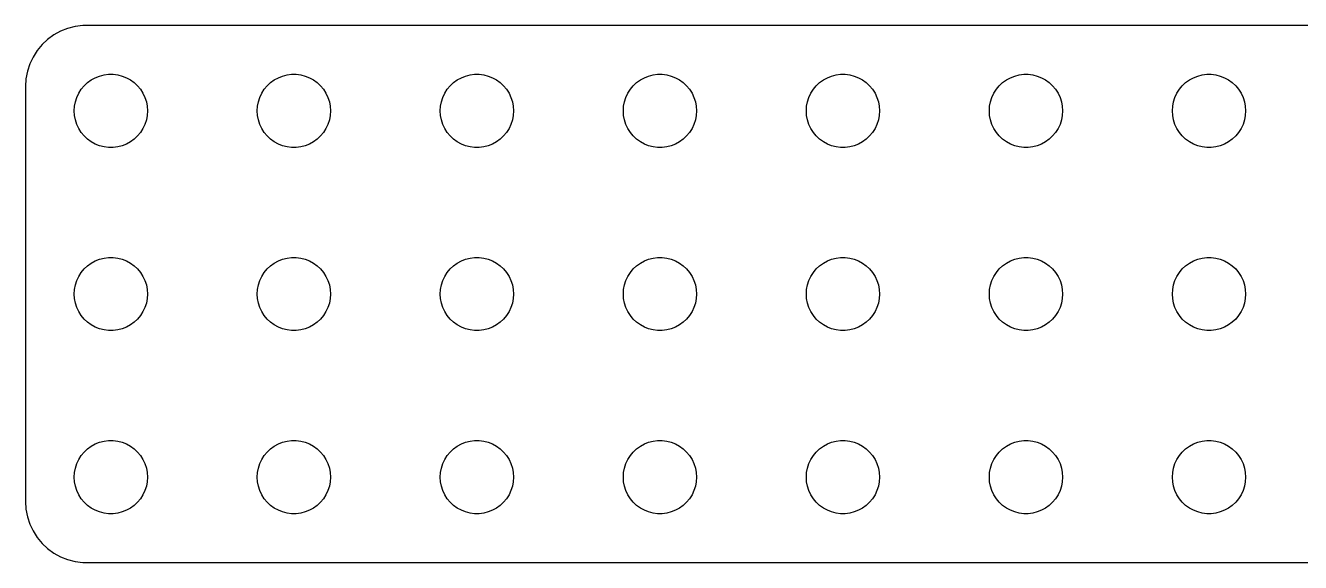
# Model space of a CAD drawing. Header units: metres. Extents: x -52 to 52, y -11 to 11.
# Drawn here: x -52.2 to 0, y -11 to 11 of the extents above; entities that cross this region are included whole.
import ezdxf

# ---------------------------------------------------------------- set-up
doc = ezdxf.new("R2010")
doc.units = ezdxf.units.M

msp = doc.modelspace()

# ---------------------------------------------------------------- linework, layer by layer
for p, q in [((-49.907, 10.9951), (-50.2184, 10.9557)), ((49.907, 10.9951), (-49.907, 10.9951)), ((-51.0896, 10.6108), (-51.3436, 10.4263)), ((-50.8144, 10.7621), (-51.0896, 10.6108)), ((-50.5225, 10.8776), (-50.8144, 10.7621)), ((-50.2184, 10.9557), (-50.5225, 10.8776)), ((-51.7725, 9.96945), (-51.9408, 9.70438)), ((-51.5724, 10.2114), (-51.7725, 9.96945)), ((-51.3436, 10.4263), (-51.5724, 10.2114)), ((-52.0744, 9.4203), (-52.1714, 9.12172)), ((-51.9408, 9.70438), (-52.0744, 9.4203)), ((-52.1714, 9.12172), (-52.2303, 8.81332)), ((-49.3887, 8.85724), (-49.2135, 8.92657)), ((-49.2135, 8.92657), (-49.0311, 8.97342)), ((-49.0311, 8.97342), (-48.8442, 8.99704)), ((-48.8442, 8.99704), (-48.6558, 8.99704)), ((-48.6558, 8.99704), (-48.4689, 8.97342)), ((-48.4689, 8.97342), (-48.2865, 8.92657)), ((-48.2865, 8.92657), (-48.1113, 8.85724)), ((-41.8887, 8.85724), (-41.7135, 8.92657)), ((-41.7135, 8.92657), (-41.5311, 8.97342)), ((-41.5311, 8.97342), (-41.3442, 8.99704)), ((-41.3442, 8.99704), (-41.1558, 8.99704)), ((-41.1558, 8.99704), (-40.9689, 8.97342)), ((-40.9689, 8.97342), (-40.7865, 8.92657)), ((-40.7865, 8.92657), (-40.6113, 8.85724)), ((-34.3887, 8.85724), (-34.2135, 8.92657)), ((-34.2135, 8.92657), (-34.0311, 8.97342)), ((-34.0311, 8.97342), (-33.8442, 8.99704)), ((-33.8442, 8.99704), (-33.6558, 8.99704)), ((-33.6558, 8.99704), (-33.4689, 8.97342)), ((-33.4689, 8.97342), (-33.2865, 8.92657)), ((-33.2865, 8.92657), (-33.1113, 8.85724)), ((-26.8887, 8.85724), (-26.7135, 8.92657)), ((-26.7135, 8.92657), (-26.5311, 8.97342)), ((-26.5311, 8.97342), (-26.3442, 8.99704)), ((-26.3442, 8.99704), (-26.1558, 8.99704)), ((-26.1558, 8.99704), (-25.9689, 8.97342)), ((-25.9689, 8.97342), (-25.7865, 8.92657)), ((-25.7865, 8.92657), (-25.6113, 8.85724)), ((-19.3887, 8.85724), (-19.2135, 8.92657)), ((-19.2135, 8.92657), (-19.0311, 8.97342)), ((-19.0311, 8.97342), (-18.8442, 8.99704)), ((-18.8442, 8.99704), (-18.6558, 8.99704)), ((-18.6558, 8.99704), (-18.4689, 8.97342)), ((-18.4689, 8.97342), (-18.2865, 8.92657)), ((-18.2865, 8.92657), (-18.1113, 8.85724)), ((-11.8887, 8.85724), (-11.7135, 8.92657)), ((-11.7135, 8.92657), (-11.5311, 8.97342)), ((-11.5311, 8.97342), (-11.3442, 8.99704)), ((-11.3442, 8.99704), (-11.1558, 8.99704)), ((-11.1558, 8.99704), (-10.9689, 8.97342)), ((-10.9689, 8.97342), (-10.7865, 8.92657)), ((-10.7865, 8.92657), (-10.6113, 8.85724)), ((-4.38866, 8.85724), (-4.21352, 8.92657)), ((-4.21352, 8.92657), (-4.03107, 8.97342)), ((-4.03107, 8.97342), (-3.84418, 8.99704)), ((-3.84418, 8.99704), (-3.65581, 8.99704)), ((-3.65581, 8.99704), (-3.46892, 8.97342)), ((-3.46892, 8.97342), (-3.28647, 8.92657)), ((-3.28647, 8.92657), (-3.11133, 8.85724)), ((-52.2303, 8.81332), (-52.25, 8.5)), ((-52.25, 8.5), (-52.25, -8.5)), ((-50.0645, 8.22263), (-49.9635, 8.38167)), ((-49.9635, 8.38167), (-49.8434, 8.52681)), ((-49.8434, 8.52681), (-49.7061, 8.65576)), ((-49.7061, 8.65576), (-49.5537, 8.76648)), ((-49.5537, 8.76648), (-49.3887, 8.85724)), ((-48.1113, 8.85724), (-47.9463, 8.76648)), ((-47.9463, 8.76648), (-47.7939, 8.65576)), ((-47.7939, 8.65576), (-47.6565, 8.52681)), ((-47.6565, 8.52681), (-47.5365, 8.38167)), ((-47.5365, 8.38167), (-47.4355, 8.22263)), ((-42.5645, 8.22263), (-42.4635, 8.38167)), ((-42.4635, 8.38167), (-42.3434, 8.52681)), ((-42.3434, 8.52681), (-42.2061, 8.65576)), ((-42.2061, 8.65576), (-42.0537, 8.76648)), ((-42.0537, 8.76648), (-41.8887, 8.85724)), ((-40.6113, 8.85724), (-40.4463, 8.76648)), ((-40.4463, 8.76648), (-40.2939, 8.65576)), ((-40.2939, 8.65576), (-40.1565, 8.52681)), ((-40.1565, 8.52681), (-40.0365, 8.38167)), ((-40.0365, 8.38167), (-39.9355, 8.22263)), ((-35.0645, 8.22263), (-34.9635, 8.38167)), ((-34.9635, 8.38167), (-34.8434, 8.52681)), ((-34.8434, 8.52681), (-34.7061, 8.65576)), ((-34.7061, 8.65576), (-34.5537, 8.76648)), ((-34.5537, 8.76648), (-34.3887, 8.85724)), ((-33.1113, 8.85724), (-32.9463, 8.76648)), ((-32.9463, 8.76648), (-32.7939, 8.65576)), ((-32.7939, 8.65576), (-32.6565, 8.52681)), ((-32.6565, 8.52681), (-32.5365, 8.38167)), ((-32.5365, 8.38167), (-32.4355, 8.22263)), ((-27.5645, 8.22263), (-27.4635, 8.38167)), ((-27.4635, 8.38167), (-27.3434, 8.52681)), ((-27.3434, 8.52681), (-27.2061, 8.65576)), ((-27.2061, 8.65576), (-27.0537, 8.76648)), ((-27.0537, 8.76648), (-26.8887, 8.85724)), ((-25.6113, 8.85724), (-25.4463, 8.76648)), ((-25.4463, 8.76648), (-25.2939, 8.65576)), ((-25.2939, 8.65576), (-25.1565, 8.52681)), ((-25.1565, 8.52681), (-25.0365, 8.38167)), ((-25.0365, 8.38167), (-24.9355, 8.22263)), ((-20.0645, 8.22263), (-19.9635, 8.38167)), ((-19.9635, 8.38167), (-19.8434, 8.52681)), ((-19.8434, 8.52681), (-19.7061, 8.65576)), ((-19.7061, 8.65576), (-19.5537, 8.76648)), ((-19.5537, 8.76648), (-19.3887, 8.85724)), ((-18.1113, 8.85724), (-17.9463, 8.76648)), ((-17.9463, 8.76648), (-17.7939, 8.65576)), ((-17.7939, 8.65576), (-17.6565, 8.52681)), ((-17.6565, 8.52681), (-17.5365, 8.38167)), ((-17.5365, 8.38167), (-17.4355, 8.22263)), ((-12.5645, 8.22263), (-12.4635, 8.38167)), ((-12.4635, 8.38167), (-12.3434, 8.52681)), ((-12.3434, 8.52681), (-12.2061, 8.65576)), ((-12.2061, 8.65576), (-12.0537, 8.76648)), ((-12.0537, 8.76648), (-11.8887, 8.85724)), ((-10.6113, 8.85724), (-10.4463, 8.76648)), ((-10.4463, 8.76648), (-10.2939, 8.65576)), ((-10.2939, 8.65576), (-10.1565, 8.52681)), ((-10.1565, 8.52681), (-10.0365, 8.38167)), ((-10.0365, 8.38167), (-9.93553, 8.22263)), ((-5.06445, 8.22263), (-4.96352, 8.38167)), ((-4.96352, 8.38167), (-4.84344, 8.52681)), ((-4.84344, 8.52681), (-4.70613, 8.65576)), ((-4.70613, 8.65576), (-4.55373, 8.76648)), ((-4.55373, 8.76648), (-4.38866, 8.85724)), ((-3.11133, 8.85724), (-2.94626, 8.76648)), ((-2.94626, 8.76648), (-2.79385, 8.65576)), ((-2.79385, 8.65576), (-2.65654, 8.52681)), ((-2.65654, 8.52681), (-2.53647, 8.38167)), ((-2.53647, 8.38167), (-2.43553, 8.22263)), ((-50.2382, 7.68799), (-50.2029, 7.87303)), ((-50.2029, 7.87303), (-50.1447, 8.05219)), ((-50.1447, 8.05219), (-50.0645, 8.22263)), ((-47.4355, 8.22263), (-47.3553, 8.05219)), ((-47.3553, 8.05219), (-47.2971, 7.87303)), ((-47.2971, 7.87303), (-47.2618, 7.68799)), ((-42.7382, 7.68799), (-42.7029, 7.87303)), ((-42.7029, 7.87303), (-42.6447, 8.05219)), ((-42.6447, 8.05219), (-42.5645, 8.22263)), ((-39.9355, 8.22263), (-39.8553, 8.05219)), ((-39.8553, 8.05219), (-39.7971, 7.87303)), ((-39.7971, 7.87303), (-39.7618, 7.68799)), ((-35.2382, 7.68799), (-35.2029, 7.87303)), ((-35.2029, 7.87303), (-35.1447, 8.05219)), ((-35.1447, 8.05219), (-35.0645, 8.22263)), ((-32.4355, 8.22263), (-32.3553, 8.05219)), ((-32.3553, 8.05219), (-32.2971, 7.87303)), ((-32.2971, 7.87303), (-32.2618, 7.68799)), ((-27.7382, 7.68799), (-27.7029, 7.87303)), ((-27.7029, 7.87303), (-27.6447, 8.05219)), ((-27.6447, 8.05219), (-27.5645, 8.22263)), ((-24.9355, 8.22263), (-24.8553, 8.05219)), ((-24.8553, 8.05219), (-24.7971, 7.87303)), ((-24.7971, 7.87303), (-24.7618, 7.68799)), ((-20.2382, 7.68799), (-20.2029, 7.87303)), ((-20.2029, 7.87303), (-20.1447, 8.05219)), ((-20.1447, 8.05219), (-20.0645, 8.22263)), ((-17.4355, 8.22263), (-17.3553, 8.05219)), ((-17.3553, 8.05219), (-17.2971, 7.87303)), ((-17.2971, 7.87303), (-17.2618, 7.68799)), ((-12.7382, 7.68799), (-12.7029, 7.87303)), ((-12.7029, 7.87303), (-12.6447, 8.05219)), ((-12.6447, 8.05219), (-12.5645, 8.22263)), ((-9.93553, 8.22263), (-9.85533, 8.05219)), ((-9.85533, 8.05219), (-9.79712, 7.87303)), ((-9.79712, 7.87303), (-9.76183, 7.68799)), ((-5.23816, 7.68799), (-5.20287, 7.87303)), ((-5.20287, 7.87303), (-5.14465, 8.05219)), ((-5.14465, 8.05219), (-5.06445, 8.22263)), ((-2.43553, 8.22263), (-2.35533, 8.05219)), ((-2.35533, 8.05219), (-2.29712, 7.87303)), ((-2.29712, 7.87303), (-2.26183, 7.68799)), ((-50.25, 7.5), (-50.2382, 7.68799)), ((-50.2382, 7.312), (-50.25, 7.5)), ((-47.2618, 7.68799), (-47.25, 7.5)), ((-47.25, 7.5), (-47.2618, 7.312)), ((-42.75, 7.5), (-42.7382, 7.68799)), ((-42.7382, 7.312), (-42.75, 7.5)), ((-39.7618, 7.68799), (-39.75, 7.5)), ((-39.75, 7.5), (-39.7618, 7.312)), ((-35.25, 7.5), (-35.2382, 7.68799)), ((-35.2382, 7.312), (-35.25, 7.5)), ((-32.2618, 7.68799), (-32.25, 7.5)), ((-32.25, 7.5), (-32.2618, 7.312)), ((-27.75, 7.5), (-27.7382, 7.68799)), ((-27.7382, 7.312), (-27.75, 7.5)), ((-24.7618, 7.68799), (-24.75, 7.5)), ((-24.75, 7.5), (-24.7618, 7.312)), ((-20.25, 7.5), (-20.2382, 7.68799)), ((-20.2382, 7.312), (-20.25, 7.5)), ((-17.2618, 7.68799), (-17.25, 7.5)), ((-17.25, 7.5), (-17.2618, 7.312)), ((-12.75, 7.5), (-12.7382, 7.68799)), ((-12.7382, 7.312), (-12.75, 7.5)), ((-9.76183, 7.68799), (-9.75, 7.5)), ((-9.75, 7.5), (-9.76183, 7.312)), ((-5.25, 7.5), (-5.23816, 7.68799)), ((-5.23816, 7.312), (-5.25, 7.5)), ((-2.26183, 7.68799), (-2.25, 7.5)), ((-2.25, 7.5), (-2.26183, 7.312)), ((-50.2029, 7.12695), (-50.2382, 7.312)), ((-50.1447, 6.9478), (-50.2029, 7.12695)), ((-50.0645, 6.77736), (-50.1447, 6.9478)), ((-47.3553, 6.9478), (-47.4355, 6.77736)), ((-47.2971, 7.12695), (-47.3553, 6.9478)), ((-47.2618, 7.312), (-47.2971, 7.12695)), ((-42.7029, 7.12695), (-42.7382, 7.312)), ((-42.6447, 6.9478), (-42.7029, 7.12695)), ((-42.5645, 6.77736), (-42.6447, 6.9478)), ((-39.8553, 6.9478), (-39.9355, 6.77736)), ((-39.7971, 7.12695), (-39.8553, 6.9478)), ((-39.7618, 7.312), (-39.7971, 7.12695)), ((-35.2029, 7.12695), (-35.2382, 7.312)), ((-35.1447, 6.9478), (-35.2029, 7.12695)), ((-35.0645, 6.77736), (-35.1447, 6.9478)), ((-32.3553, 6.9478), (-32.4355, 6.77736)), ((-32.2971, 7.12695), (-32.3553, 6.9478)), ((-32.2618, 7.312), (-32.2971, 7.12695)), ((-27.7029, 7.12695), (-27.7382, 7.312)), ((-27.6447, 6.9478), (-27.7029, 7.12695)), ((-27.5645, 6.77736), (-27.6447, 6.9478)), ((-24.8553, 6.9478), (-24.9355, 6.77736)), ((-24.7971, 7.12695), (-24.8553, 6.9478)), ((-24.7618, 7.312), (-24.7971, 7.12695)), ((-20.2029, 7.12695), (-20.2382, 7.312)), ((-20.1447, 6.9478), (-20.2029, 7.12695)), ((-20.0645, 6.77736), (-20.1447, 6.9478)), ((-17.3553, 6.9478), (-17.4355, 6.77736)), ((-17.2971, 7.12695), (-17.3553, 6.9478)), ((-17.2618, 7.312), (-17.2971, 7.12695)), ((-12.7029, 7.12695), (-12.7382, 7.312)), ((-12.6447, 6.9478), (-12.7029, 7.12695)), ((-12.5645, 6.77736), (-12.6447, 6.9478)), ((-9.85533, 6.9478), (-9.93553, 6.77736)), ((-9.79712, 7.12695), (-9.85533, 6.9478)), ((-9.76183, 7.312), (-9.79712, 7.12695)), ((-5.20287, 7.12695), (-5.23816, 7.312)), ((-5.14465, 6.9478), (-5.20287, 7.12695)), ((-5.06445, 6.77736), (-5.14465, 6.9478)), ((-2.35533, 6.9478), (-2.43553, 6.77736)), ((-2.29712, 7.12695), (-2.35533, 6.9478)), ((-2.26183, 7.312), (-2.29712, 7.12695)), ((-49.9635, 6.61832), (-50.0645, 6.77736)), ((-49.8434, 6.47318), (-49.9635, 6.61832)), ((-49.7061, 6.34422), (-49.8434, 6.47318)), ((-49.5537, 6.23351), (-49.7061, 6.34422)), ((-47.7939, 6.34422), (-47.9463, 6.23351)), ((-47.6565, 6.47318), (-47.7939, 6.34422)), ((-47.5365, 6.61832), (-47.6565, 6.47318)), ((-47.4355, 6.77736), (-47.5365, 6.61832)), ((-42.4635, 6.61832), (-42.5645, 6.77736)), ((-42.3434, 6.47318), (-42.4635, 6.61832)), ((-42.2061, 6.34422), (-42.3434, 6.47318)), ((-42.0537, 6.23351), (-42.2061, 6.34422)), ((-40.2939, 6.34422), (-40.4463, 6.23351)), ((-40.1565, 6.47318), (-40.2939, 6.34422)), ((-40.0365, 6.61832), (-40.1565, 6.47318)), ((-39.9355, 6.77736), (-40.0365, 6.61832)), ((-34.9635, 6.61832), (-35.0645, 6.77736)), ((-34.8434, 6.47318), (-34.9635, 6.61832)), ((-34.7061, 6.34422), (-34.8434, 6.47318)), ((-34.5537, 6.23351), (-34.7061, 6.34422)), ((-32.7939, 6.34422), (-32.9463, 6.23351)), ((-32.6565, 6.47318), (-32.7939, 6.34422)), ((-32.5365, 6.61832), (-32.6565, 6.47318)), ((-32.4355, 6.77736), (-32.5365, 6.61832)), ((-27.4635, 6.61832), (-27.5645, 6.77736)), ((-27.3434, 6.47318), (-27.4635, 6.61832)), ((-27.2061, 6.34422), (-27.3434, 6.47318)), ((-27.0537, 6.23351), (-27.2061, 6.34422)), ((-25.2939, 6.34422), (-25.4463, 6.23351)), ((-25.1565, 6.47318), (-25.2939, 6.34422)), ((-25.0365, 6.61832), (-25.1565, 6.47318)), ((-24.9355, 6.77736), (-25.0365, 6.61832)), ((-19.9635, 6.61832), (-20.0645, 6.77736)), ((-19.8434, 6.47318), (-19.9635, 6.61832)), ((-19.7061, 6.34422), (-19.8434, 6.47318)), ((-19.5537, 6.23351), (-19.7061, 6.34422)), ((-17.7939, 6.34422), (-17.9463, 6.23351)), ((-17.6565, 6.47318), (-17.7939, 6.34422)), ((-17.5365, 6.61832), (-17.6565, 6.47318)), ((-17.4355, 6.77736), (-17.5365, 6.61832)), ((-12.4635, 6.61832), (-12.5645, 6.77736)), ((-12.3434, 6.47318), (-12.4635, 6.61832)), ((-12.2061, 6.34422), (-12.3434, 6.47318)), ((-12.0537, 6.23351), (-12.2061, 6.34422)), ((-10.2939, 6.34422), (-10.4463, 6.23351)), ((-10.1565, 6.47318), (-10.2939, 6.34422)), ((-10.0365, 6.61832), (-10.1565, 6.47318)), ((-9.93553, 6.77736), (-10.0365, 6.61832)), ((-4.96352, 6.61832), (-5.06445, 6.77736)), ((-4.84344, 6.47318), (-4.96352, 6.61832)), ((-4.70613, 6.34422), (-4.84344, 6.47318)), ((-4.55373, 6.23351), (-4.70613, 6.34422)), ((-2.79385, 6.34422), (-2.94626, 6.23351)), ((-2.65654, 6.47318), (-2.79385, 6.34422)), ((-2.53647, 6.61832), (-2.65654, 6.47318)), ((-2.43553, 6.77736), (-2.53647, 6.61832)), ((-49.3887, 6.14275), (-49.5537, 6.23351)), ((-49.2135, 6.07341), (-49.3887, 6.14275)), ((-49.0311, 6.02657), (-49.2135, 6.07341)), ((-48.8442, 6.00294), (-49.0311, 6.02657)), ((-48.6558, 6.00294), (-48.8442, 6.00294)), ((-48.4689, 6.02657), (-48.6558, 6.00294)), ((-48.2865, 6.07341), (-48.4689, 6.02657)), ((-48.1113, 6.14275), (-48.2865, 6.07341)), ((-47.9463, 6.23351), (-48.1113, 6.14275)), ((-41.8887, 6.14275), (-42.0537, 6.23351)), ((-41.7135, 6.07341), (-41.8887, 6.14275)), ((-41.5311, 6.02657), (-41.7135, 6.07341)), ((-41.3442, 6.00294), (-41.5311, 6.02657)), ((-41.1558, 6.00294), (-41.3442, 6.00294)), ((-40.9689, 6.02657), (-41.1558, 6.00294)), ((-40.7865, 6.07341), (-40.9689, 6.02657)), ((-40.6113, 6.14275), (-40.7865, 6.07341)), ((-40.4463, 6.23351), (-40.6113, 6.14275)), ((-34.3887, 6.14275), (-34.5537, 6.23351)), ((-34.2135, 6.07341), (-34.3887, 6.14275)), ((-34.0311, 6.02657), (-34.2135, 6.07341)), ((-33.8442, 6.00294), (-34.0311, 6.02657)), ((-33.6558, 6.00294), (-33.8442, 6.00294)), ((-33.4689, 6.02657), (-33.6558, 6.00294)), ((-33.2865, 6.07341), (-33.4689, 6.02657)), ((-33.1113, 6.14275), (-33.2865, 6.07341)), ((-32.9463, 6.23351), (-33.1113, 6.14275)), ((-26.8887, 6.14275), (-27.0537, 6.23351)), ((-26.7135, 6.07341), (-26.8887, 6.14275)), ((-26.5311, 6.02657), (-26.7135, 6.07341)), ((-26.3442, 6.00294), (-26.5311, 6.02657)), ((-26.1558, 6.00294), (-26.3442, 6.00294)), ((-25.9689, 6.02657), (-26.1558, 6.00294)), ((-25.7865, 6.07341), (-25.9689, 6.02657)), ((-25.6113, 6.14275), (-25.7865, 6.07341)), ((-25.4463, 6.23351), (-25.6113, 6.14275)), ((-19.3887, 6.14275), (-19.5537, 6.23351)), ((-19.2135, 6.07341), (-19.3887, 6.14275)), ((-19.0311, 6.02657), (-19.2135, 6.07341)), ((-18.8442, 6.00294), (-19.0311, 6.02657)), ((-18.6558, 6.00294), (-18.8442, 6.00294)), ((-18.4689, 6.02657), (-18.6558, 6.00294)), ((-18.2865, 6.07341), (-18.4689, 6.02657)), ((-18.1113, 6.14275), (-18.2865, 6.07341)), ((-17.9463, 6.23351), (-18.1113, 6.14275)), ((-11.8887, 6.14275), (-12.0537, 6.23351)), ((-11.7135, 6.07341), (-11.8887, 6.14275)), ((-11.5311, 6.02657), (-11.7135, 6.07341)), ((-11.3442, 6.00294), (-11.5311, 6.02657)), ((-11.1558, 6.00294), (-11.3442, 6.00294)), ((-10.9689, 6.02657), (-11.1558, 6.00294)), ((-10.7865, 6.07341), (-10.9689, 6.02657)), ((-10.6113, 6.14275), (-10.7865, 6.07341)), ((-10.4463, 6.23351), (-10.6113, 6.14275)), ((-4.38866, 6.14275), (-4.55373, 6.23351)), ((-4.21352, 6.07341), (-4.38866, 6.14275)), ((-4.03107, 6.02657), (-4.21352, 6.07341)), ((-3.84418, 6.00294), (-4.03107, 6.02657)), ((-3.65581, 6.00294), (-3.84418, 6.00294)), ((-3.46892, 6.02657), (-3.65581, 6.00294)), ((-3.28647, 6.07341), (-3.46892, 6.02657)), ((-3.11133, 6.14275), (-3.28647, 6.07341)), ((-2.94626, 6.23351), (-3.11133, 6.14275)), ((-49.8434, 1.02681), (-49.7061, 1.15576)), ((-49.7061, 1.15576), (-49.5537, 1.26648)), ((-49.5537, 1.26648), (-49.3887, 1.35724)), ((-49.3887, 1.35724), (-49.2135, 1.42657)), ((-49.2135, 1.42657), (-49.0311, 1.47342)), ((-49.0311, 1.47342), (-48.8442, 1.49704)), ((-48.8442, 1.49704), (-48.6558, 1.49704)), ((-48.6558, 1.49704), (-48.4689, 1.47342)), ((-48.4689, 1.47342), (-48.2865, 1.42657)), ((-48.2865, 1.42657), (-48.1113, 1.35724)), ((-48.1113, 1.35724), (-47.9463, 1.26648)), ((-47.9463, 1.26648), (-47.7939, 1.15576)), ((-47.7939, 1.15576), (-47.6565, 1.02681)), ((-42.3434, 1.02681), (-42.2061, 1.15576)), ((-42.2061, 1.15576), (-42.0537, 1.26648)), ((-42.0537, 1.26648), (-41.8887, 1.35724)), ((-41.8887, 1.35724), (-41.7135, 1.42657)), ((-41.7135, 1.42657), (-41.5311, 1.47342)), ((-41.5311, 1.47342), (-41.3442, 1.49704)), ((-41.3442, 1.49704), (-41.1558, 1.49704)), ((-41.1558, 1.49704), (-40.9689, 1.47342)), ((-40.9689, 1.47342), (-40.7865, 1.42657)), ((-40.7865, 1.42657), (-40.6113, 1.35724)), ((-40.6113, 1.35724), (-40.4463, 1.26648)), ((-40.4463, 1.26648), (-40.2939, 1.15576)), ((-40.2939, 1.15576), (-40.1565, 1.02681)), ((-34.8434, 1.02681), (-34.7061, 1.15576)), ((-34.7061, 1.15576), (-34.5537, 1.26648)), ((-34.5537, 1.26648), (-34.3887, 1.35724)), ((-34.3887, 1.35724), (-34.2135, 1.42657)), ((-34.2135, 1.42657), (-34.0311, 1.47342)), ((-34.0311, 1.47342), (-33.8442, 1.49704)), ((-33.8442, 1.49704), (-33.6558, 1.49704)), ((-33.6558, 1.49704), (-33.4689, 1.47342)), ((-33.4689, 1.47342), (-33.2865, 1.42657)), ((-33.2865, 1.42657), (-33.1113, 1.35724)), ((-33.1113, 1.35724), (-32.9463, 1.26648)), ((-32.9463, 1.26648), (-32.7939, 1.15576)), ((-32.7939, 1.15576), (-32.6565, 1.02681)), ((-27.3434, 1.02681), (-27.2061, 1.15576)), ((-27.2061, 1.15576), (-27.0537, 1.26648)), ((-27.0537, 1.26648), (-26.8887, 1.35724)), ((-26.8887, 1.35724), (-26.7135, 1.42657)), ((-26.7135, 1.42657), (-26.5311, 1.47342)), ((-26.5311, 1.47342), (-26.3442, 1.49704)), ((-26.3442, 1.49704), (-26.1558, 1.49704)), ((-26.1558, 1.49704), (-25.9689, 1.47342)), ((-25.9689, 1.47342), (-25.7865, 1.42657)), ((-25.7865, 1.42657), (-25.6113, 1.35724)), ((-25.6113, 1.35724), (-25.4463, 1.26648)), ((-25.4463, 1.26648), (-25.2939, 1.15576)), ((-25.2939, 1.15576), (-25.1565, 1.02681)), ((-19.8434, 1.02681), (-19.7061, 1.15576)), ((-19.7061, 1.15576), (-19.5537, 1.26648)), ((-19.5537, 1.26648), (-19.3887, 1.35724)), ((-19.3887, 1.35724), (-19.2135, 1.42657)), ((-19.2135, 1.42657), (-19.0311, 1.47342)), ((-19.0311, 1.47342), (-18.8442, 1.49704)), ((-18.8442, 1.49704), (-18.6558, 1.49704)), ((-18.6558, 1.49704), (-18.4689, 1.47342)), ((-18.4689, 1.47342), (-18.2865, 1.42657)), ((-18.2865, 1.42657), (-18.1113, 1.35724)), ((-18.1113, 1.35724), (-17.9463, 1.26648)), ((-17.9463, 1.26648), (-17.7939, 1.15576)), ((-17.7939, 1.15576), (-17.6565, 1.02681)), ((-12.3434, 1.02681), (-12.2061, 1.15576)), ((-12.2061, 1.15576), (-12.0537, 1.26648)), ((-12.0537, 1.26648), (-11.8887, 1.35724)), ((-11.8887, 1.35724), (-11.7135, 1.42657)), ((-11.7135, 1.42657), (-11.5311, 1.47342)), ((-11.5311, 1.47342), (-11.3442, 1.49704)), ((-11.3442, 1.49704), (-11.1558, 1.49704)), ((-11.1558, 1.49704), (-10.9689, 1.47342)), ((-10.9689, 1.47342), (-10.7865, 1.42657)), ((-10.7865, 1.42657), (-10.6113, 1.35724)), ((-10.6113, 1.35724), (-10.4463, 1.26648)), ((-10.4463, 1.26648), (-10.2939, 1.15576)), ((-10.2939, 1.15576), (-10.1565, 1.02681)), ((-4.84344, 1.02681), (-4.70613, 1.15576)), ((-4.70613, 1.15576), (-4.55373, 1.26648)), ((-4.55373, 1.26648), (-4.38866, 1.35724)), ((-4.38866, 1.35724), (-4.21352, 1.42657)), ((-4.21352, 1.42657), (-4.03107, 1.47342)), ((-4.03107, 1.47342), (-3.84418, 1.49704)), ((-3.84418, 1.49704), (-3.65581, 1.49704)), ((-3.65581, 1.49704), (-3.46892, 1.47342)), ((-3.46892, 1.47342), (-3.28647, 1.42657)), ((-3.28647, 1.42657), (-3.11133, 1.35724)), ((-3.11133, 1.35724), (-2.94626, 1.26648)), ((-2.94626, 1.26648), (-2.79385, 1.15576)), ((-2.79385, 1.15576), (-2.65654, 1.02681)), ((-50.2029, 0.373032), (-50.1447, 0.552185)), ((-50.1447, 0.552185), (-50.0645, 0.722626)), ((-50.0645, 0.722626), (-49.9635, 0.881668)), ((-49.9635, 0.881668), (-49.8434, 1.02681)), ((-47.6565, 1.02681), (-47.5365, 0.881668)), ((-47.5365, 0.881668), (-47.4355, 0.722626)), ((-47.4355, 0.722626), (-47.3553, 0.552185)), ((-47.3553, 0.552185), (-47.2971, 0.373032)), ((-42.7029, 0.373032), (-42.6447, 0.552185)), ((-42.6447, 0.552185), (-42.5645, 0.722626)), ((-42.5645, 0.722626), (-42.4635, 0.881668)), ((-42.4635, 0.881668), (-42.3434, 1.02681)), ((-40.1565, 1.02681), (-40.0365, 0.881668)), ((-40.0365, 0.881668), (-39.9355, 0.722626)), ((-39.9355, 0.722626), (-39.8553, 0.552185)), ((-39.8553, 0.552185), (-39.7971, 0.373032)), ((-35.2029, 0.373032), (-35.1447, 0.552185)), ((-35.1447, 0.552185), (-35.0645, 0.722626)), ((-35.0645, 0.722626), (-34.9635, 0.881668)), ((-34.9635, 0.881668), (-34.8434, 1.02681)), ((-32.6565, 1.02681), (-32.5365, 0.881668)), ((-32.5365, 0.881668), (-32.4355, 0.722626)), ((-32.4355, 0.722626), (-32.3553, 0.552185)), ((-32.3553, 0.552185), (-32.2971, 0.373032)), ((-27.7029, 0.373032), (-27.6447, 0.552185)), ((-27.6447, 0.552185), (-27.5645, 0.722626)), ((-27.5645, 0.722626), (-27.4635, 0.881668)), ((-27.4635, 0.881668), (-27.3434, 1.02681)), ((-25.1565, 1.02681), (-25.0365, 0.881668)), ((-25.0365, 0.881668), (-24.9355, 0.722626)), ((-24.9355, 0.722626), (-24.8553, 0.552185)), ((-24.8553, 0.552185), (-24.7971, 0.373032)), ((-20.2029, 0.373032), (-20.1447, 0.552185)), ((-20.1447, 0.552185), (-20.0645, 0.722626)), ((-20.0645, 0.722626), (-19.9635, 0.881668)), ((-19.9635, 0.881668), (-19.8434, 1.02681)), ((-17.6565, 1.02681), (-17.5365, 0.881668)), ((-17.5365, 0.881668), (-17.4355, 0.722626)), ((-17.4355, 0.722626), (-17.3553, 0.552185)), ((-17.3553, 0.552185), (-17.2971, 0.373032)), ((-12.7029, 0.373032), (-12.6447, 0.552185)), ((-12.6447, 0.552185), (-12.5645, 0.722626)), ((-12.5645, 0.722626), (-12.4635, 0.881668)), ((-12.4635, 0.881668), (-12.3434, 1.02681)), ((-10.1565, 1.02681), (-10.0365, 0.881668)), ((-10.0365, 0.881668), (-9.93553, 0.722626)), ((-9.93553, 0.722626), (-9.85533, 0.552185)), ((-9.85533, 0.552185), (-9.79712, 0.373032)), ((-5.20287, 0.373032), (-5.14465, 0.552185)), ((-5.14465, 0.552185), (-5.06445, 0.722626)), ((-5.06445, 0.722626), (-4.96352, 0.881668)), ((-4.96352, 0.881668), (-4.84344, 1.02681)), ((-2.65654, 1.02681), (-2.53647, 0.881668)), ((-2.53647, 0.881668), (-2.43553, 0.722626)), ((-2.43553, 0.722626), (-2.35533, 0.552185)), ((-2.35533, 0.552185), (-2.29712, 0.373032)), ((-50.25, 0), (-50.2382, 0.187988)), ((-50.2382, -0.187988), (-50.25, 0)), ((-50.2382, 0.187988), (-50.2029, 0.373032)), ((-47.2971, 0.373032), (-47.2618, 0.187988)), ((-47.2618, 0.187988), (-47.25, 0)), ((-47.25, 0), (-47.2618, -0.187988)), ((-42.75, 0), (-42.7382, 0.187988)), ((-42.7382, -0.187988), (-42.75, 0)), ((-42.7382, 0.187988), (-42.7029, 0.373032)), ((-39.7971, 0.373032), (-39.7618, 0.187988)), ((-39.7618, 0.187988), (-39.75, 0)), ((-39.75, 0), (-39.7618, -0.187988)), ((-35.25, 0), (-35.2382, 0.187988)), ((-35.2382, -0.187988), (-35.25, 0)), ((-35.2382, 0.187988), (-35.2029, 0.373032)), ((-32.2971, 0.373032), (-32.2618, 0.187988)), ((-32.2618, 0.187988), (-32.25, 0)), ((-32.25, 0), (-32.2618, -0.187988)), ((-27.75, 0), (-27.7382, 0.187988)), ((-27.7382, -0.187988), (-27.75, 0)), ((-27.7382, 0.187988), (-27.7029, 0.373032)), ((-24.7971, 0.373032), (-24.7618, 0.187988)), ((-24.7618, 0.187988), (-24.75, 0)), ((-24.75, 0), (-24.7618, -0.187988)), ((-20.25, 0), (-20.2382, 0.187988)), ((-20.2382, -0.187988), (-20.25, 0)), ((-20.2382, 0.187988), (-20.2029, 0.373032)), ((-17.2971, 0.373032), (-17.2618, 0.187988)), ((-17.2618, 0.187988), (-17.25, 0)), ((-17.25, 0), (-17.2618, -0.187988)), ((-12.75, 0), (-12.7382, 0.187988)), ((-12.7382, -0.187988), (-12.75, 0)), ((-12.7382, 0.187988), (-12.7029, 0.373032)), ((-9.79712, 0.373032), (-9.76183, 0.187988)), ((-9.76183, 0.187988), (-9.75, 0)), ((-9.75, 0), (-9.76183, -0.187988)), ((-5.25, 0), (-5.23816, 0.187988)), ((-5.23816, -0.187988), (-5.25, 0)), ((-5.23816, 0.187988), (-5.20287, 0.373032)), ((-2.29712, 0.373032), (-2.26183, 0.187988)), ((-2.26183, 0.187988), (-2.25, 0)), ((-2.25, 0), (-2.26183, -0.187988)), ((-50.2029, -0.373032), (-50.2382, -0.187988)), ((-50.1447, -0.552185), (-50.2029, -0.373032)), ((-47.2971, -0.373032), (-47.3553, -0.552185)), ((-47.2618, -0.187988), (-47.2971, -0.373032)), ((-42.7029, -0.373032), (-42.7382, -0.187988)), ((-42.6447, -0.552185), (-42.7029, -0.373032)), ((-39.7971, -0.373032), (-39.8553, -0.552185)), ((-39.7618, -0.187988), (-39.7971, -0.373032)), ((-35.2029, -0.373032), (-35.2382, -0.187988)), ((-35.1447, -0.552185), (-35.2029, -0.373032)), ((-32.2971, -0.373032), (-32.3553, -0.552185)), ((-32.2618, -0.187988), (-32.2971, -0.373032)), ((-27.7029, -0.373032), (-27.7382, -0.187988)), ((-27.6447, -0.552185), (-27.7029, -0.373032)), ((-24.7971, -0.373032), (-24.8553, -0.552185)), ((-24.7618, -0.187988), (-24.7971, -0.373032)), ((-20.2029, -0.373032), (-20.2382, -0.187988)), ((-20.1447, -0.552185), (-20.2029, -0.373032)), ((-17.2971, -0.373032), (-17.3553, -0.552185)), ((-17.2618, -0.187988), (-17.2971, -0.373032)), ((-12.7029, -0.373032), (-12.7382, -0.187988)), ((-12.6447, -0.552185), (-12.7029, -0.373032)), ((-9.79712, -0.373032), (-9.85533, -0.552185)), ((-9.76183, -0.187988), (-9.79712, -0.373032)), ((-5.20287, -0.373032), (-5.23816, -0.187988)), ((-5.14465, -0.552185), (-5.20287, -0.373032)), ((-2.29712, -0.373032), (-2.35533, -0.552185)), ((-2.26183, -0.187988), (-2.29712, -0.373032)), ((-50.0645, -0.722626), (-50.1447, -0.552185)), ((-49.9635, -0.881668), (-50.0645, -0.722626)), ((-49.8434, -1.02681), (-49.9635, -0.881668)), ((-49.7061, -1.15576), (-49.8434, -1.02681)), ((-47.6565, -1.02681), (-47.7939, -1.15576)), ((-47.5365, -0.881668), (-47.6565, -1.02681)), ((-47.4355, -0.722626), (-47.5365, -0.881668)), ((-47.3553, -0.552185), (-47.4355, -0.722626)), ((-42.5645, -0.722626), (-42.6447, -0.552185)), ((-42.4635, -0.881668), (-42.5645, -0.722626)), ((-42.3434, -1.02681), (-42.4635, -0.881668)), ((-42.2061, -1.15576), (-42.3434, -1.02681)), ((-40.1565, -1.02681), (-40.2939, -1.15576)), ((-40.0365, -0.881668), (-40.1565, -1.02681)), ((-39.9355, -0.722626), (-40.0365, -0.881668)), ((-39.8553, -0.552185), (-39.9355, -0.722626)), ((-35.0645, -0.722626), (-35.1447, -0.552185)), ((-34.9635, -0.881668), (-35.0645, -0.722626)), ((-34.8434, -1.02681), (-34.9635, -0.881668)), ((-34.7061, -1.15576), (-34.8434, -1.02681)), ((-32.6565, -1.02681), (-32.7939, -1.15576)), ((-32.5365, -0.881668), (-32.6565, -1.02681)), ((-32.4355, -0.722626), (-32.5365, -0.881668)), ((-32.3553, -0.552185), (-32.4355, -0.722626)), ((-27.5645, -0.722626), (-27.6447, -0.552185)), ((-27.4635, -0.881668), (-27.5645, -0.722626)), ((-27.3434, -1.02681), (-27.4635, -0.881668)), ((-27.2061, -1.15576), (-27.3434, -1.02681)), ((-25.1565, -1.02681), (-25.2939, -1.15576)), ((-25.0365, -0.881668), (-25.1565, -1.02681)), ((-24.9355, -0.722626), (-25.0365, -0.881668)), ((-24.8553, -0.552185), (-24.9355, -0.722626)), ((-20.0645, -0.722626), (-20.1447, -0.552185)), ((-19.9635, -0.881668), (-20.0645, -0.722626)), ((-19.8434, -1.02681), (-19.9635, -0.881668)), ((-19.7061, -1.15576), (-19.8434, -1.02681)), ((-17.6565, -1.02681), (-17.7939, -1.15576)), ((-17.5365, -0.881668), (-17.6565, -1.02681)), ((-17.4355, -0.722626), (-17.5365, -0.881668)), ((-17.3553, -0.552185), (-17.4355, -0.722626)), ((-12.5645, -0.722626), (-12.6447, -0.552185)), ((-12.4635, -0.881668), (-12.5645, -0.722626)), ((-12.3434, -1.02681), (-12.4635, -0.881668)), ((-12.2061, -1.15576), (-12.3434, -1.02681)), ((-10.1565, -1.02681), (-10.2939, -1.15576)), ((-10.0365, -0.881668), (-10.1565, -1.02681)), ((-9.93553, -0.722626), (-10.0365, -0.881668)), ((-9.85533, -0.552185), (-9.93553, -0.722626)), ((-5.06445, -0.722626), (-5.14465, -0.552185)), ((-4.96352, -0.881668), (-5.06445, -0.722626)), ((-4.84344, -1.02681), (-4.96352, -0.881668)), ((-4.70613, -1.15576), (-4.84344, -1.02681)), ((-2.65654, -1.02681), (-2.79385, -1.15576)), ((-2.53647, -0.881668), (-2.65654, -1.02681)), ((-2.43553, -0.722626), (-2.53647, -0.881668)), ((-2.35533, -0.552185), (-2.43553, -0.722626)), ((-49.5537, -1.26648), (-49.7061, -1.15576)), ((-49.3887, -1.35724), (-49.5537, -1.26648)), ((-49.2135, -1.42657), (-49.3887, -1.35724)), ((-49.0311, -1.47342), (-49.2135, -1.42657)), ((-48.8442, -1.49704), (-49.0311, -1.47342)), ((-48.6558, -1.49704), (-48.8442, -1.49704)), ((-48.4689, -1.47342), (-48.6558, -1.49704)), ((-48.2865, -1.42657), (-48.4689, -1.47342)), ((-48.1113, -1.35724), (-48.2865, -1.42657)), ((-47.9463, -1.26648), (-48.1113, -1.35724)), ((-47.7939, -1.15576), (-47.9463, -1.26648)), ((-42.0537, -1.26648), (-42.2061, -1.15576)), ((-41.8887, -1.35724), (-42.0537, -1.26648)), ((-41.7135, -1.42657), (-41.8887, -1.35724)), ((-41.5311, -1.47342), (-41.7135, -1.42657)), ((-41.3442, -1.49704), (-41.5311, -1.47342)), ((-41.1558, -1.49704), (-41.3442, -1.49704)), ((-40.9689, -1.47342), (-41.1558, -1.49704)), ((-40.7865, -1.42657), (-40.9689, -1.47342)), ((-40.6113, -1.35724), (-40.7865, -1.42657)), ((-40.4463, -1.26648), (-40.6113, -1.35724)), ((-40.2939, -1.15576), (-40.4463, -1.26648)), ((-34.5537, -1.26648), (-34.7061, -1.15576)), ((-34.3887, -1.35724), (-34.5537, -1.26648)), ((-34.2135, -1.42657), (-34.3887, -1.35724)), ((-34.0311, -1.47342), (-34.2135, -1.42657)), ((-33.8442, -1.49704), (-34.0311, -1.47342)), ((-33.6558, -1.49704), (-33.8442, -1.49704)), ((-33.4689, -1.47342), (-33.6558, -1.49704)), ((-33.2865, -1.42657), (-33.4689, -1.47342)), ((-33.1113, -1.35724), (-33.2865, -1.42657)), ((-32.9463, -1.26648), (-33.1113, -1.35724)), ((-32.7939, -1.15576), (-32.9463, -1.26648)), ((-27.0537, -1.26648), (-27.2061, -1.15576)), ((-26.8887, -1.35724), (-27.0537, -1.26648)), ((-26.7135, -1.42657), (-26.8887, -1.35724)), ((-26.5311, -1.47342), (-26.7135, -1.42657)), ((-26.3442, -1.49704), (-26.5311, -1.47342)), ((-26.1558, -1.49704), (-26.3442, -1.49704)), ((-25.9689, -1.47342), (-26.1558, -1.49704)), ((-25.7865, -1.42657), (-25.9689, -1.47342)), ((-25.6113, -1.35724), (-25.7865, -1.42657)), ((-25.4463, -1.26648), (-25.6113, -1.35724)), ((-25.2939, -1.15576), (-25.4463, -1.26648)), ((-19.5537, -1.26648), (-19.7061, -1.15576)), ((-19.3887, -1.35724), (-19.5537, -1.26648)), ((-19.2135, -1.42657), (-19.3887, -1.35724)), ((-19.0311, -1.47342), (-19.2135, -1.42657)), ((-18.8442, -1.49704), (-19.0311, -1.47342)), ((-18.6558, -1.49704), (-18.8442, -1.49704)), ((-18.4689, -1.47342), (-18.6558, -1.49704)), ((-18.2865, -1.42657), (-18.4689, -1.47342)), ((-18.1113, -1.35724), (-18.2865, -1.42657)), ((-17.9463, -1.26648), (-18.1113, -1.35724)), ((-17.7939, -1.15576), (-17.9463, -1.26648)), ((-12.0537, -1.26648), (-12.2061, -1.15576)), ((-11.8887, -1.35724), (-12.0537, -1.26648)), ((-11.7135, -1.42657), (-11.8887, -1.35724)), ((-11.5311, -1.47342), (-11.7135, -1.42657)), ((-11.3442, -1.49704), (-11.5311, -1.47342)), ((-11.1558, -1.49704), (-11.3442, -1.49704)), ((-10.9689, -1.47342), (-11.1558, -1.49704)), ((-10.7865, -1.42657), (-10.9689, -1.47342)), ((-10.6113, -1.35724), (-10.7865, -1.42657)), ((-10.4463, -1.26648), (-10.6113, -1.35724)), ((-10.2939, -1.15576), (-10.4463, -1.26648)), ((-4.55373, -1.26648), (-4.70613, -1.15576)), ((-4.38866, -1.35724), (-4.55373, -1.26648)), ((-4.21352, -1.42657), (-4.38866, -1.35724)), ((-4.03107, -1.47342), (-4.21352, -1.42657)), ((-3.84418, -1.49704), (-4.03107, -1.47342)), ((-3.65581, -1.49704), (-3.84418, -1.49704)), ((-3.46892, -1.47342), (-3.65581, -1.49704)), ((-3.28647, -1.42657), (-3.46892, -1.47342)), ((-3.11133, -1.35724), (-3.28647, -1.42657)), ((-2.94626, -1.26648), (-3.11133, -1.35724)), ((-2.79385, -1.15576), (-2.94626, -1.26648)), ((-49.7061, -6.34422), (-49.5537, -6.23351)), ((-49.5537, -6.23351), (-49.3887, -6.14275)), ((-49.3887, -6.14275), (-49.2135, -6.07341)), ((-49.2135, -6.07341), (-49.0311, -6.02657)), ((-49.0311, -6.02657), (-48.8442, -6.00294)), ((-48.8442, -6.00294), (-48.6558, -6.00294)), ((-48.6558, -6.00294), (-48.4689, -6.02657)), ((-48.4689, -6.02657), (-48.2865, -6.07341)), ((-48.2865, -6.07341), (-48.1113, -6.14275)), ((-48.1113, -6.14275), (-47.9463, -6.23351)), ((-47.9463, -6.23351), (-47.7939, -6.34422)), ((-42.2061, -6.34422), (-42.0537, -6.23351)), ((-42.0537, -6.23351), (-41.8887, -6.14275)), ((-41.8887, -6.14275), (-41.7135, -6.07341)), ((-41.7135, -6.07341), (-41.5311, -6.02657)), ((-41.5311, -6.02657), (-41.3442, -6.00294)), ((-41.3442, -6.00294), (-41.1558, -6.00294)), ((-41.1558, -6.00294), (-40.9689, -6.02657)), ((-40.9689, -6.02657), (-40.7865, -6.07341)), ((-40.7865, -6.07341), (-40.6113, -6.14275)), ((-40.6113, -6.14275), (-40.4463, -6.23351)), ((-40.4463, -6.23351), (-40.2939, -6.34422)), ((-34.7061, -6.34422), (-34.5537, -6.23351)), ((-34.5537, -6.23351), (-34.3887, -6.14275)), ((-34.3887, -6.14275), (-34.2135, -6.07341)), ((-34.2135, -6.07341), (-34.0311, -6.02657)), ((-34.0311, -6.02657), (-33.8442, -6.00294)), ((-33.8442, -6.00294), (-33.6558, -6.00294)), ((-33.6558, -6.00294), (-33.4689, -6.02657)), ((-33.4689, -6.02657), (-33.2865, -6.07341)), ((-33.2865, -6.07341), (-33.1113, -6.14275)), ((-33.1113, -6.14275), (-32.9463, -6.23351)), ((-32.9463, -6.23351), (-32.7939, -6.34422)), ((-27.2061, -6.34422), (-27.0537, -6.23351)), ((-27.0537, -6.23351), (-26.8887, -6.14275)), ((-26.8887, -6.14275), (-26.7135, -6.07341)), ((-26.7135, -6.07341), (-26.5311, -6.02657)), ((-26.5311, -6.02657), (-26.3442, -6.00294)), ((-26.3442, -6.00294), (-26.1558, -6.00294)), ((-26.1558, -6.00294), (-25.9689, -6.02657)), ((-25.9689, -6.02657), (-25.7865, -6.07341)), ((-25.7865, -6.07341), (-25.6113, -6.14275)), ((-25.6113, -6.14275), (-25.4463, -6.23351)), ((-25.4463, -6.23351), (-25.2939, -6.34422)), ((-19.7061, -6.34422), (-19.5537, -6.23351)), ((-19.5537, -6.23351), (-19.3887, -6.14275)), ((-19.3887, -6.14275), (-19.2135, -6.07341)), ((-19.2135, -6.07341), (-19.0311, -6.02657)), ((-19.0311, -6.02657), (-18.8442, -6.00294)), ((-18.8442, -6.00294), (-18.6558, -6.00294)), ((-18.6558, -6.00294), (-18.4689, -6.02657)), ((-18.4689, -6.02657), (-18.2865, -6.07341)), ((-18.2865, -6.07341), (-18.1113, -6.14275)), ((-18.1113, -6.14275), (-17.9463, -6.23351)), ((-17.9463, -6.23351), (-17.7939, -6.34422)), ((-12.2061, -6.34422), (-12.0537, -6.23351)), ((-12.0537, -6.23351), (-11.8887, -6.14275)), ((-11.8887, -6.14275), (-11.7135, -6.07341)), ((-11.7135, -6.07341), (-11.5311, -6.02657)), ((-11.5311, -6.02657), (-11.3442, -6.00294)), ((-11.3442, -6.00294), (-11.1558, -6.00294)), ((-11.1558, -6.00294), (-10.9689, -6.02657)), ((-10.9689, -6.02657), (-10.7865, -6.07341)), ((-10.7865, -6.07341), (-10.6113, -6.14275)), ((-10.6113, -6.14275), (-10.4463, -6.23351)), ((-10.4463, -6.23351), (-10.2939, -6.34422)), ((-4.70613, -6.34422), (-4.55373, -6.23351)), ((-4.55373, -6.23351), (-4.38866, -6.14275)), ((-4.38866, -6.14275), (-4.21352, -6.07341)), ((-4.21352, -6.07341), (-4.03107, -6.02657)), ((-4.03107, -6.02657), (-3.84418, -6.00294)), ((-3.84418, -6.00294), (-3.65581, -6.00294)), ((-3.65581, -6.00294), (-3.46892, -6.02657)), ((-3.46892, -6.02657), (-3.28647, -6.07341)), ((-3.28647, -6.07341), (-3.11133, -6.14275)), ((-3.11133, -6.14275), (-2.94626, -6.23351)), ((-2.94626, -6.23351), (-2.79385, -6.34422)), ((-50.1447, -6.9478), (-50.0645, -6.77736)), ((-50.0645, -6.77736), (-49.9635, -6.61832)), ((-49.9635, -6.61832), (-49.8434, -6.47318)), ((-49.8434, -6.47318), (-49.7061, -6.34422)), ((-47.7939, -6.34422), (-47.6565, -6.47318)), ((-47.6565, -6.47318), (-47.5365, -6.61832)), ((-47.5365, -6.61832), (-47.4355, -6.77736)), ((-47.4355, -6.77736), (-47.3553, -6.9478)), ((-42.6447, -6.9478), (-42.5645, -6.77736)), ((-42.5645, -6.77736), (-42.4635, -6.61832)), ((-42.4635, -6.61832), (-42.3434, -6.47318)), ((-42.3434, -6.47318), (-42.2061, -6.34422)), ((-40.2939, -6.34422), (-40.1565, -6.47318)), ((-40.1565, -6.47318), (-40.0365, -6.61832)), ((-40.0365, -6.61832), (-39.9355, -6.77736)), ((-39.9355, -6.77736), (-39.8553, -6.9478)), ((-35.1447, -6.9478), (-35.0645, -6.77736)), ((-35.0645, -6.77736), (-34.9635, -6.61832)), ((-34.9635, -6.61832), (-34.8434, -6.47318)), ((-34.8434, -6.47318), (-34.7061, -6.34422)), ((-32.7939, -6.34422), (-32.6565, -6.47318)), ((-32.6565, -6.47318), (-32.5365, -6.61832)), ((-32.5365, -6.61832), (-32.4355, -6.77736)), ((-32.4355, -6.77736), (-32.3553, -6.9478)), ((-27.6447, -6.9478), (-27.5645, -6.77736)), ((-27.5645, -6.77736), (-27.4635, -6.61832)), ((-27.4635, -6.61832), (-27.3434, -6.47318)), ((-27.3434, -6.47318), (-27.2061, -6.34422)), ((-25.2939, -6.34422), (-25.1565, -6.47318)), ((-25.1565, -6.47318), (-25.0365, -6.61832)), ((-25.0365, -6.61832), (-24.9355, -6.77736)), ((-24.9355, -6.77736), (-24.8553, -6.9478)), ((-20.1447, -6.9478), (-20.0645, -6.77736)), ((-20.0645, -6.77736), (-19.9635, -6.61832)), ((-19.9635, -6.61832), (-19.8434, -6.47318)), ((-19.8434, -6.47318), (-19.7061, -6.34422)), ((-17.7939, -6.34422), (-17.6565, -6.47318)), ((-17.6565, -6.47318), (-17.5365, -6.61832)), ((-17.5365, -6.61832), (-17.4355, -6.77736)), ((-17.4355, -6.77736), (-17.3553, -6.9478)), ((-12.6447, -6.9478), (-12.5645, -6.77736)), ((-12.5645, -6.77736), (-12.4635, -6.61832)), ((-12.4635, -6.61832), (-12.3434, -6.47318)), ((-12.3434, -6.47318), (-12.2061, -6.34422)), ((-10.2939, -6.34422), (-10.1565, -6.47318)), ((-10.1565, -6.47318), (-10.0365, -6.61832)), ((-10.0365, -6.61832), (-9.93553, -6.77736)), ((-9.93553, -6.77736), (-9.85533, -6.9478)), ((-5.14465, -6.9478), (-5.06445, -6.77736)), ((-5.06445, -6.77736), (-4.96352, -6.61832)), ((-4.96352, -6.61832), (-4.84344, -6.47318)), ((-4.84344, -6.47318), (-4.70613, -6.34422)), ((-2.79385, -6.34422), (-2.65654, -6.47318)), ((-2.65654, -6.47318), (-2.53647, -6.61832)), ((-2.53647, -6.61832), (-2.43553, -6.77736)), ((-2.43553, -6.77736), (-2.35533, -6.9478)), ((-50.25, -7.5), (-50.2382, -7.312)), ((-50.2382, -7.312), (-50.2029, -7.12695)), ((-50.2029, -7.12695), (-50.1447, -6.9478)), ((-47.3553, -6.9478), (-47.2971, -7.12695)), ((-47.2971, -7.12695), (-47.2618, -7.312)), ((-47.2618, -7.312), (-47.25, -7.5)), ((-42.75, -7.5), (-42.7382, -7.312)), ((-42.7382, -7.312), (-42.7029, -7.12695)), ((-42.7029, -7.12695), (-42.6447, -6.9478)), ((-39.8553, -6.9478), (-39.7971, -7.12695)), ((-39.7971, -7.12695), (-39.7618, -7.312)), ((-39.7618, -7.312), (-39.75, -7.5)), ((-35.25, -7.5), (-35.2382, -7.312)), ((-35.2382, -7.312), (-35.2029, -7.12695)), ((-35.2029, -7.12695), (-35.1447, -6.9478)), ((-32.3553, -6.9478), (-32.2971, -7.12695)), ((-32.2971, -7.12695), (-32.2618, -7.312)), ((-32.2618, -7.312), (-32.25, -7.5)), ((-27.75, -7.5), (-27.7382, -7.312)), ((-27.7382, -7.312), (-27.7029, -7.12695)), ((-27.7029, -7.12695), (-27.6447, -6.9478)), ((-24.8553, -6.9478), (-24.7971, -7.12695)), ((-24.7971, -7.12695), (-24.7618, -7.312)), ((-24.7618, -7.312), (-24.75, -7.5)), ((-20.25, -7.5), (-20.2382, -7.312)), ((-20.2382, -7.312), (-20.2029, -7.12695)), ((-20.2029, -7.12695), (-20.1447, -6.9478)), ((-17.3553, -6.9478), (-17.2971, -7.12695)), ((-17.2971, -7.12695), (-17.2618, -7.312)), ((-17.2618, -7.312), (-17.25, -7.5)), ((-12.75, -7.5), (-12.7382, -7.312)), ((-12.7382, -7.312), (-12.7029, -7.12695)), ((-12.7029, -7.12695), (-12.6447, -6.9478)), ((-9.85533, -6.9478), (-9.79712, -7.12695)), ((-9.79712, -7.12695), (-9.76183, -7.312)), ((-9.76183, -7.312), (-9.75, -7.5)), ((-5.25, -7.5), (-5.23816, -7.312)), ((-5.23816, -7.312), (-5.20287, -7.12695)), ((-5.20287, -7.12695), (-5.14465, -6.9478)), ((-2.35533, -6.9478), (-2.29712, -7.12695)), ((-2.29712, -7.12695), (-2.26183, -7.312)), ((-2.26183, -7.312), (-2.25, -7.5)), ((-50.2382, -7.68799), (-50.25, -7.5)), ((-50.2029, -7.87303), (-50.2382, -7.68799)), ((-47.2618, -7.68799), (-47.2971, -7.87303)), ((-47.25, -7.5), (-47.2618, -7.68799)), ((-42.7382, -7.68799), (-42.75, -7.5)), ((-42.7029, -7.87303), (-42.7382, -7.68799)), ((-39.7618, -7.68799), (-39.7971, -7.87303)), ((-39.75, -7.5), (-39.7618, -7.68799)), ((-35.2382, -7.68799), (-35.25, -7.5)), ((-35.2029, -7.87303), (-35.2382, -7.68799)), ((-32.2618, -7.68799), (-32.2971, -7.87303)), ((-32.25, -7.5), (-32.2618, -7.68799)), ((-27.7382, -7.68799), (-27.75, -7.5)), ((-27.7029, -7.87303), (-27.7382, -7.68799)), ((-24.7618, -7.68799), (-24.7971, -7.87303)), ((-24.75, -7.5), (-24.7618, -7.68799)), ((-20.2382, -7.68799), (-20.25, -7.5)), ((-20.2029, -7.87303), (-20.2382, -7.68799)), ((-17.2618, -7.68799), (-17.2971, -7.87303)), ((-17.25, -7.5), (-17.2618, -7.68799)), ((-12.7382, -7.68799), (-12.75, -7.5)), ((-12.7029, -7.87303), (-12.7382, -7.68799)), ((-9.76183, -7.68799), (-9.79712, -7.87303)), ((-9.75, -7.5), (-9.76183, -7.68799)), ((-5.23816, -7.68799), (-5.25, -7.5)), ((-5.20287, -7.87303), (-5.23816, -7.68799)), ((-2.26183, -7.68799), (-2.29712, -7.87303)), ((-2.25, -7.5), (-2.26183, -7.68799)), ((-50.1447, -8.05219), (-50.2029, -7.87303)), ((-50.0645, -8.22263), (-50.1447, -8.05219)), ((-49.9635, -8.38167), (-50.0645, -8.22263)), ((-47.4355, -8.22263), (-47.5365, -8.38167)), ((-47.3553, -8.05219), (-47.4355, -8.22263)), ((-47.2971, -7.87303), (-47.3553, -8.05219)), ((-42.6447, -8.05219), (-42.7029, -7.87303)), ((-42.5645, -8.22263), (-42.6447, -8.05219)), ((-42.4635, -8.38167), (-42.5645, -8.22263)), ((-39.9355, -8.22263), (-40.0365, -8.38167)), ((-39.8553, -8.05219), (-39.9355, -8.22263)), ((-39.7971, -7.87303), (-39.8553, -8.05219)), ((-35.1447, -8.05219), (-35.2029, -7.87303)), ((-35.0645, -8.22263), (-35.1447, -8.05219)), ((-34.9635, -8.38167), (-35.0645, -8.22263)), ((-32.4355, -8.22263), (-32.5365, -8.38167)), ((-32.3553, -8.05219), (-32.4355, -8.22263)), ((-32.2971, -7.87303), (-32.3553, -8.05219)), ((-27.6447, -8.05219), (-27.7029, -7.87303)), ((-27.5645, -8.22263), (-27.6447, -8.05219)), ((-27.4635, -8.38167), (-27.5645, -8.22263)), ((-24.9355, -8.22263), (-25.0365, -8.38167)), ((-24.8553, -8.05219), (-24.9355, -8.22263)), ((-24.7971, -7.87303), (-24.8553, -8.05219)), ((-20.1447, -8.05219), (-20.2029, -7.87303)), ((-20.0645, -8.22263), (-20.1447, -8.05219)), ((-19.9635, -8.38167), (-20.0645, -8.22263)), ((-17.4355, -8.22263), (-17.5365, -8.38167)), ((-17.3553, -8.05219), (-17.4355, -8.22263)), ((-17.2971, -7.87303), (-17.3553, -8.05219)), ((-12.6447, -8.05219), (-12.7029, -7.87303)), ((-12.5645, -8.22263), (-12.6447, -8.05219)), ((-12.4635, -8.38167), (-12.5645, -8.22263)), ((-9.93553, -8.22263), (-10.0365, -8.38167)), ((-9.85533, -8.05219), (-9.93553, -8.22263)), ((-9.79712, -7.87303), (-9.85533, -8.05219)), ((-5.14465, -8.05219), (-5.20287, -7.87303)), ((-5.06445, -8.22263), (-5.14465, -8.05219)), ((-4.96352, -8.38167), (-5.06445, -8.22263)), ((-2.43553, -8.22263), (-2.53647, -8.38167)), ((-2.35533, -8.05219), (-2.43553, -8.22263)), ((-2.29712, -7.87303), (-2.35533, -8.05219)), ((-52.25, -8.5), (-52.2303, -8.81332)), ((-52.2303, -8.81332), (-52.1714, -9.12172)), ((-49.8434, -8.52681), (-49.9635, -8.38167)), ((-49.7061, -8.65576), (-49.8434, -8.52681)), ((-49.5537, -8.76648), (-49.7061, -8.65576)), ((-49.3887, -8.85724), (-49.5537, -8.76648)), ((-49.2135, -8.92657), (-49.3887, -8.85724)), ((-48.1113, -8.85724), (-48.2865, -8.92657)), ((-47.9463, -8.76648), (-48.1113, -8.85724)), ((-47.7939, -8.65576), (-47.9463, -8.76648)), ((-47.6565, -8.52681), (-47.7939, -8.65576)), ((-47.5365, -8.38167), (-47.6565, -8.52681)), ((-42.3434, -8.52681), (-42.4635, -8.38167)), ((-42.2061, -8.65576), (-42.3434, -8.52681)), ((-42.0537, -8.76648), (-42.2061, -8.65576)), ((-41.8887, -8.85724), (-42.0537, -8.76648)), ((-41.7135, -8.92657), (-41.8887, -8.85724)), ((-40.6113, -8.85724), (-40.7865, -8.92657)), ((-40.4463, -8.76648), (-40.6113, -8.85724)), ((-40.2939, -8.65576), (-40.4463, -8.76648)), ((-40.1565, -8.52681), (-40.2939, -8.65576)), ((-40.0365, -8.38167), (-40.1565, -8.52681)), ((-34.8434, -8.52681), (-34.9635, -8.38167)), ((-34.7061, -8.65576), (-34.8434, -8.52681)), ((-34.5537, -8.76648), (-34.7061, -8.65576)), ((-34.3887, -8.85724), (-34.5537, -8.76648)), ((-34.2135, -8.92657), (-34.3887, -8.85724)), ((-33.1113, -8.85724), (-33.2865, -8.92657)), ((-32.9463, -8.76648), (-33.1113, -8.85724)), ((-32.7939, -8.65576), (-32.9463, -8.76648)), ((-32.6565, -8.52681), (-32.7939, -8.65576)), ((-32.5365, -8.38167), (-32.6565, -8.52681)), ((-27.3434, -8.52681), (-27.4635, -8.38167)), ((-27.2061, -8.65576), (-27.3434, -8.52681)), ((-27.0537, -8.76648), (-27.2061, -8.65576)), ((-26.8887, -8.85724), (-27.0537, -8.76648)), ((-26.7135, -8.92657), (-26.8887, -8.85724)), ((-25.6113, -8.85724), (-25.7865, -8.92657)), ((-25.4463, -8.76648), (-25.6113, -8.85724)), ((-25.2939, -8.65576), (-25.4463, -8.76648)), ((-25.1565, -8.52681), (-25.2939, -8.65576)), ((-25.0365, -8.38167), (-25.1565, -8.52681)), ((-19.8434, -8.52681), (-19.9635, -8.38167)), ((-19.7061, -8.65576), (-19.8434, -8.52681)), ((-19.5537, -8.76648), (-19.7061, -8.65576)), ((-19.3887, -8.85724), (-19.5537, -8.76648)), ((-19.2135, -8.92657), (-19.3887, -8.85724)), ((-18.1113, -8.85724), (-18.2865, -8.92657)), ((-17.9463, -8.76648), (-18.1113, -8.85724)), ((-17.7939, -8.65576), (-17.9463, -8.76648)), ((-17.6565, -8.52681), (-17.7939, -8.65576)), ((-17.5365, -8.38167), (-17.6565, -8.52681)), ((-12.3434, -8.52681), (-12.4635, -8.38167)), ((-12.2061, -8.65576), (-12.3434, -8.52681)), ((-12.0537, -8.76648), (-12.2061, -8.65576)), ((-11.8887, -8.85724), (-12.0537, -8.76648)), ((-11.7135, -8.92657), (-11.8887, -8.85724)), ((-10.6113, -8.85724), (-10.7865, -8.92657)), ((-10.4463, -8.76648), (-10.6113, -8.85724)), ((-10.2939, -8.65576), (-10.4463, -8.76648)), ((-10.1565, -8.52681), (-10.2939, -8.65576)), ((-10.0365, -8.38167), (-10.1565, -8.52681)), ((-4.84344, -8.52681), (-4.96352, -8.38167)), ((-4.70613, -8.65576), (-4.84344, -8.52681)), ((-4.55373, -8.76648), (-4.70613, -8.65576)), ((-4.38866, -8.85724), (-4.55373, -8.76648)), ((-4.21352, -8.92657), (-4.38866, -8.85724)), ((-3.11133, -8.85724), (-3.28647, -8.92657)), ((-2.94626, -8.76648), (-3.11133, -8.85724)), ((-2.79385, -8.65576), (-2.94626, -8.76648)), ((-2.65654, -8.52681), (-2.79385, -8.65576)), ((-2.53647, -8.38167), (-2.65654, -8.52681)), ((-52.1714, -9.12172), (-52.0744, -9.4203)), ((-49.0311, -8.97342), (-49.2135, -8.92657)), ((-48.8442, -8.99704), (-49.0311, -8.97342)), ((-48.6558, -8.99704), (-48.8442, -8.99704)), ((-48.4689, -8.97342), (-48.6558, -8.99704)), ((-48.2865, -8.92657), (-48.4689, -8.97342)), ((-41.5311, -8.97342), (-41.7135, -8.92657)), ((-41.3442, -8.99704), (-41.5311, -8.97342)), ((-41.1558, -8.99704), (-41.3442, -8.99704)), ((-40.9689, -8.97342), (-41.1558, -8.99704)), ((-40.7865, -8.92657), (-40.9689, -8.97342)), ((-34.0311, -8.97342), (-34.2135, -8.92657)), ((-33.8442, -8.99704), (-34.0311, -8.97342)), ((-33.6558, -8.99704), (-33.8442, -8.99704)), ((-33.4689, -8.97342), (-33.6558, -8.99704)), ((-33.2865, -8.92657), (-33.4689, -8.97342)), ((-26.5311, -8.97342), (-26.7135, -8.92657)), ((-26.3442, -8.99704), (-26.5311, -8.97342)), ((-26.1558, -8.99704), (-26.3442, -8.99704)), ((-25.9689, -8.97342), (-26.1558, -8.99704)), ((-25.7865, -8.92657), (-25.9689, -8.97342)), ((-19.0311, -8.97342), (-19.2135, -8.92657)), ((-18.8442, -8.99704), (-19.0311, -8.97342)), ((-18.6558, -8.99704), (-18.8442, -8.99704)), ((-18.4689, -8.97342), (-18.6558, -8.99704)), ((-18.2865, -8.92657), (-18.4689, -8.97342)), ((-11.5311, -8.97342), (-11.7135, -8.92657)), ((-11.3442, -8.99704), (-11.5311, -8.97342)), ((-11.1558, -8.99704), (-11.3442, -8.99704)), ((-10.9689, -8.97342), (-11.1558, -8.99704)), ((-10.7865, -8.92657), (-10.9689, -8.97342)), ((-4.03107, -8.97342), (-4.21352, -8.92657)), ((-3.84418, -8.99704), (-4.03107, -8.97342)), ((-3.65581, -8.99704), (-3.84418, -8.99704)), ((-3.46892, -8.97342), (-3.65581, -8.99704)), ((-3.28647, -8.92657), (-3.46892, -8.97342)), ((-52.0744, -9.4203), (-51.9408, -9.70438)), ((-51.9408, -9.70438), (-51.7725, -9.96945)), ((-51.7725, -9.96945), (-51.5724, -10.2114)), ((-51.5724, -10.2114), (-51.3436, -10.4263)), ((-51.3436, -10.4263), (-51.0896, -10.6108)), ((-51.0896, -10.6108), (-50.8144, -10.7621)), ((-50.8144, -10.7621), (-50.5225, -10.8776)), ((-50.5225, -10.8776), (-50.2184, -10.9557)), ((-50.2184, -10.9557), (-49.907, -10.9951)), ((-49.907, -10.9951), (49.907, -10.9951))]:
    msp.add_line(p, q)

doc.saveas('drawing.dxf')
